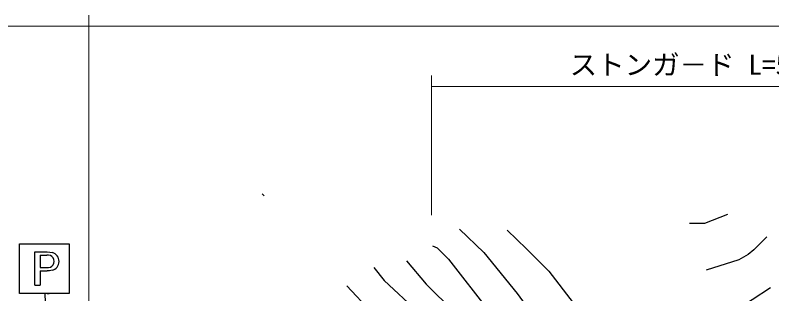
# Model space of a CAD drawing. Units: millimetres, scale not verified. Extents: x 40000 to 680000, y 20000 to 380000.
# Drawn here: x 374644 to 443478, y 315124 to 340500 of the extents above; entities that cross this region are included whole.
import ezdxf
from ezdxf.enums import TextEntityAlignment as Align

# ---------------------------------------------------------------- set-up
doc = ezdxf.new("R2010")
doc.units = ezdxf.units.MM
doc.header["$LTSCALE"] = 1000
for name, color, linetype, lineweight in [('M-BGD', 7, 'Continuous', 25), ('M-BMK-HTXT', 7, 'Continuous', 13), ('M-STR-STRC', 7, 'Continuous', 25)]:
    doc.layers.add(name, color=color, linetype=linetype, lineweight=lineweight)
doc.styles.add('ＭＳ ゴシック', font='')
doc.styles.get('ＭＳ ゴシック').set_extended_font_data('MS Gothic')

msp = doc.modelspace()

# ---------------------------------------------------------------- linework, layer by layer
at = {"layer": 'M-BGD'}
for p, q in [((397123, 324225), (397292, 324056)), ((439456, 322362), (437339, 321516)), ((437339, 321516), (435984, 321516)), ((415072, 321008), (417274, 318891)), ((419389, 320923), (421168, 319230)), ((443011, 320330), (441827, 319145)), ((412617, 319484), (413039, 319314)), ((413039, 319314), (414056, 318298)), ((417274, 318891), (420322, 315166)), ((421168, 319230), (423200, 317198)), ((441319, 318722), (440472, 318214)), ((441827, 319145), (441319, 318722)), ((410246, 318129), (412024, 316012)), ((414056, 318298), (419475, 311356)), ((440472, 318214), (437508, 317282)), ((407282, 317536), (408213, 316351)), ((423200, 317198), (425402, 314319)), ((408213, 316351), (413209, 311694)), ((412024, 316012), (417528, 310594)), ((404828, 315843), (407282, 313218)), ((443351, 315674), (439709, 313303)), ((377564, 315166), (377733, 315166)), ((420322, 315166), (423370, 310932))]:
    msp.add_line(p, q, dxfattribs=at)
at = {"layer": 'M-BMK-HTXT'}
for p, q in [((381344, 340500), (381344, 312141)), ((352927, 339500), (381344, 339500)), ((468412, 339500), (381344, 339500)), ((412531, 322300), (412531, 335016)), ((412531, 334016), (462655, 334016))]:
    msp.add_line(p, q, dxfattribs=at)
at = {"layer": 'M-STR-STRC'}
for p, q in [((375044, 315166), (375044, 319666)), ((375044, 319666), (379544, 319666)), ((379544, 319666), (379544, 315166)), ((376437, 315919), (376437, 318949)), ((376437, 318949), (377554, 318949)), ((377554, 318949), (377797, 318930)), ((377797, 318930), (378031, 318886)), ((376913, 318653), (376913, 317511)), ((376913, 318653), (377525, 318653)), ((376913, 317511), (377525, 317511)), ((376913, 317215), (376913, 315919)), ((376913, 317215), (377554, 317215)), ((377777, 317225), (377554, 317215)), ((378003, 317272), (377777, 317225)), ((376437, 315919), (376913, 315919)), ((379544, 315166), (375044, 315166)), ((377994, 287786), (377385, 315166))]:
    msp.add_line(p, q, dxfattribs=at)
for centre, radius, start, end in [((377800, 318083), 836, 284.01482, 73.96793), ((377610, 318082), 577, 261.59277, 98.4072)]:
    msp.add_arc(centre, radius, start, end, dxfattribs=at)

# ---------------------------------------------------------------- texts
at = {"layer": 'M-BMK-HTXT', "style": 'ＭＳ ゴシック'}
msp.add_text('ストンガ－ド L=51.0', height=1833, dxfattribs=at).set_placement((425083, 334516), align=Align.BOTTOM_LEFT)

doc.saveas('drawing.dxf')
